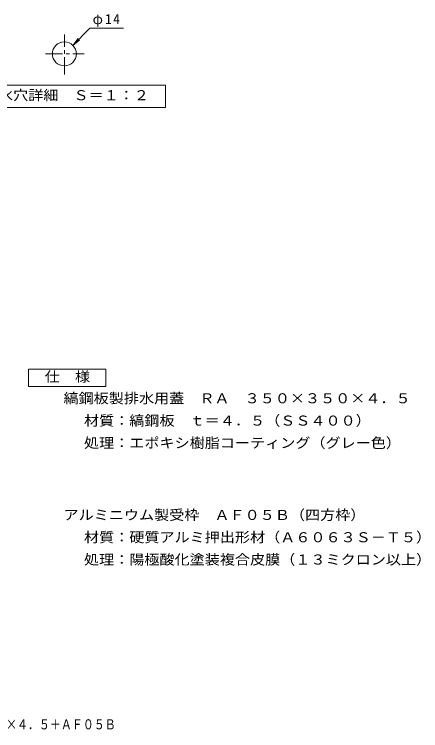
# Model space of a CAD drawing. Units: millimetres, scale not verified, with parts at other scales. Extents: x -260 to 264, y -272 to 220.
# Drawn here: x 26.7 to 263.6, y -272.4 to 144.9 of the extents above; entities that cross this region are included whole.
import ezdxf
from ezdxf.enums import TextEntityAlignment as Align

# ---------------------------------------------------------------- set-up
doc = ezdxf.new("R2010")
doc.units = ezdxf.units.MM
doc.header["$LTSCALE"] = 2
doc.linetypes.add('CHAIN1', pattern=[8, 5, -1, 1, -1])
for name, color, linetype, lineweight in [('C-0', 3, 'CHAIN1', 18), ('C-5', 7, 'Continuous', 18), ('D-5', 7, 'Continuous', 18)]:
    doc.layers.add(name, color=color, linetype=linetype, lineweight=lineweight)
doc.layers.add('F-5_F-5ﾚｲﾔ', color=2, linetype='Continuous')
doc.styles.add('ＭＳ ゴシック', font='')
doc.styles.get('ＭＳ ゴシック').set_extended_font_data('MS Gothic')

msp = doc.modelspace()

# ---------------------------------------------------------------- linework, layer by layer
at = {"layer": 'C-0'}
for p, q in [((55.847, 109.957), (55.847, 133.15)), ((44.837, 121.88), (67.487, 121.88))]:
    msp.add_line(p, q, dxfattribs=at)
at = {"layer": 'C-0', "linetype": 'Continuous'}
msp.add_circle((55.847, 121.88), 7, dxfattribs=at)
at = {"layer": 'C-5'}
for p, q in [((60.797, 126.829), (70.784, 136.817)), ((70.784, 136.817), (90.383, 136.817)), ((60.797, 126.829), (63.84, 130.796)), ((60.797, 126.829), (64.763, 129.873))]:
    msp.add_line(p, q, dxfattribs=at)
msp.add_lwpolyline([(-0.135, 90.621), (-0.135, 103.621), (114.865, 103.621), (114.865, 90.621)], close=True, dxfattribs=at)
at = {"layer": 'D-5', "color": 2}
for p, q in [((34.934, -61.865), (79.934, -61.865)), ((34.934, -71.865), (34.934, -61.865)), ((79.934, -61.865), (79.934, -71.865)), ((79.934, -71.865), (34.934, -71.865))]:
    msp.add_line(p, q, dxfattribs=at)

# ---------------------------------------------------------------- texts
at = {"layer": 'C-0', "color": 2, "insert": (72.297, 137.625), "char_height": 5.865, "attachment_point": 7, "style": 'ＭＳ ゴシック'}
msp.add_mtext('\\T1.19;φ14', dxfattribs=at)
at = {"layer": 'C-5', "color": 2, "style": 'ＭＳ ゴシック', "width": 1.1}
msp.add_text('排水穴詳細\u3000Ｓ＝１：２', height=5.865, dxfattribs=at).set_placement((8.365, 93.121), align=Align.BOTTOM_LEFT)
at = {"layer": 'D-5', "color": 2, "style": 'ＭＳ ゴシック', "width": 1.1}
for s, p in [('仕\u3000様', (44.434, -70.865)), ('縞鋼板製排水用蓋\u3000ＲＡ\u3000３５０×３５０×４．５', (55.352, -83.449)), ('材質：縞鋼板\u3000ｔ＝４．５（ＳＳ４００）', (67.295, -96.449)), ('処理：エポキシ樹脂コーティング（グレー色）', (67.295, -109.449)), ('アルミニウム製受枠\u3000ＡＦ０５Ｂ（四方枠）', (55.352, -151.402)), ('材質：硬質アルミ押出形材（Ａ６０６３Ｓ－Ｔ５）', (67.295, -164.402)), ('処理：陽極酸化塗装複合皮膜（１３ミクロン以上）', (67.295, -177.402))]:
    msp.add_text(s, height=5.865, dxfattribs=at).set_placement(p, align=Align.BOTTOM_LEFT)
at = {"layer": 'F-5_F-5ﾚｲﾔ', "style": 'ＭＳ ゴシック', "width": 0.8}
msp.add_text('スチール縞鋼板\u3000排水ピット蓋（板厚４.５）ＲＡ\u3000３５０×３５０×４．５＋ＡＦ０５Ｂ', height=5.865, dxfattribs=at).set_placement((-173.337, -273.394), align=Align.BOTTOM_LEFT)

doc.saveas('drawing.dxf')
